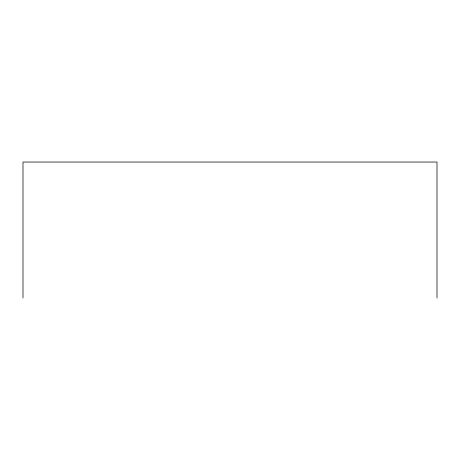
<?xml version="1.0" encoding="UTF-8"?>
<svg xmlns="http://www.w3.org/2000/svg" width="460" height="460" viewBox="0 0 460 460"><rect width="100%" height="100%" fill="white"/><g stroke="black" fill="none" stroke-linecap="round" stroke-linejoin="round"><path stroke-width="0.69" d="M437 297.959L437 162.041L23 162.041L23 297.959"/></g></svg>
